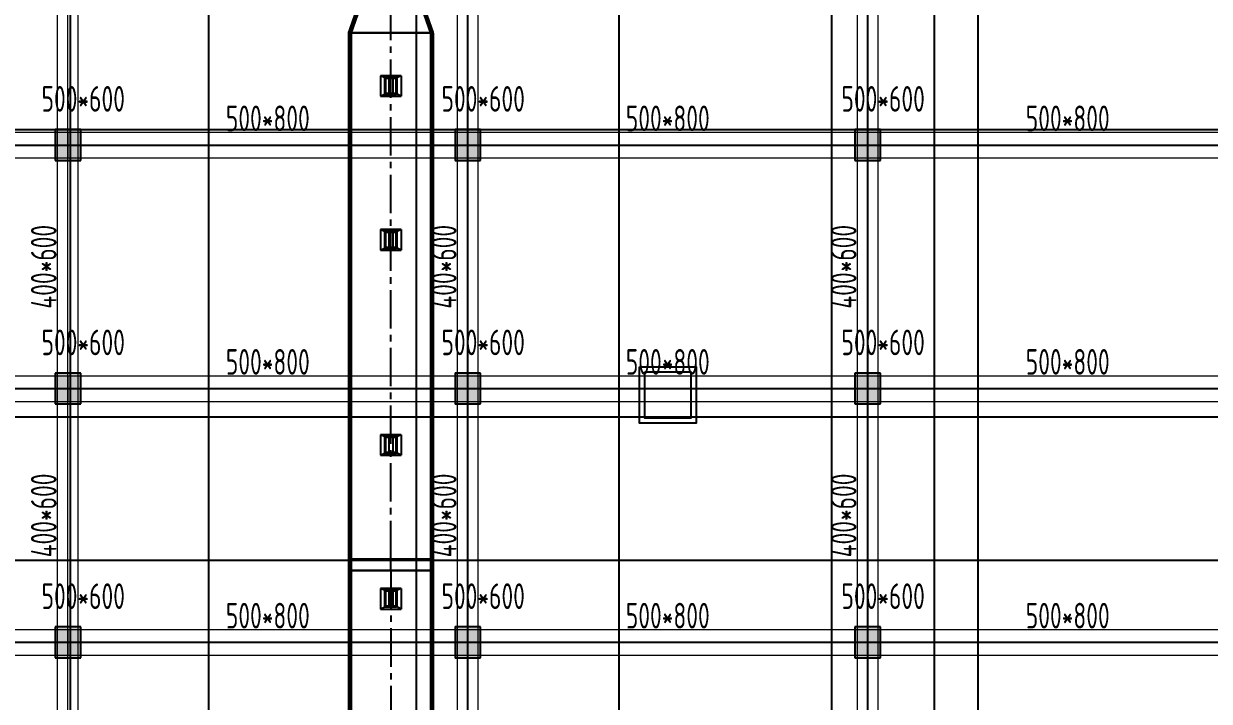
# Model space of a CAD drawing. Extents: x 369444 to 684549, y -549309 to 575337.
# Drawn here: x 505864 to 528985, y 417007 to 430223 of the extents above; entities that cross this region are included whole.
import ezdxf

# ---------------------------------------------------------------- set-up
doc = ezdxf.new("R2010")
doc.units = 0
doc.header["$LTSCALE"] = 1000
doc.header["$MEASUREMENT"] = 0
doc.linetypes.add('CENTER2', pattern=[1.125, 0.75, -0.125, 0.125, -0.125])
for name, color, linetype, lineweight, true_color in [('-1-0-1', 7, 'Continuous', 0, 0xc0c0c0), ('-1-1-2', 7, 'Continuous', 0, 0xc0c0c0), ('-2-0-1', 1, 'Continuous', 0, 0xff0000), ('-2-1-2', 9, 'Continuous', 0, 0x808080), ('11-6-1', 2, 'Continuous', 0, 0xffff00), ('11-6-2', 2, 'Continuous', 0, 0xffff00), ('11-6-5', 2, 'Continuous', 0, 0xffff00), ('12-6-1', 4, 'Continuous', 0, 0x00ffff), ('12-6-2', 4, 'Continuous', 0, 0x00ffff), ('12-6-5', 4, 'Continuous', 0, 0x00ffff)]:
    doc.layers.add(name, color=color, linetype=linetype, lineweight=lineweight, true_color=true_color)
for name, color, linetype in [('A-WALL-HATCH', 8, 'Continuous'), ('COLUMN', 9, 'Continuous'), ('DOTE', 1, 'Continuous'), ('DUCT-排烟中心线', 5, 'CENTER2'), ('DUCT-排烟法兰', 4, 'Continuous'), ('DUCT-排烟管', 2, 'Continuous'), ('DUCT-排烟管端线', 4, 'Continuous'), ('车库集水坑', 60, 'Continuous'), ('风管标注', 3, 'Continuous')]:
    doc.layers.add(name, color=color, linetype=linetype)
doc.styles.add('yjkcad', font='yjkeng.shx', dxfattribs={"width": 0.7, "height": 250, "bigfont": 'yjkchn.shx'})

# ---------------------------------------------------------------- blocks, each defined once
blk = doc.blocks.new('56154dghgh')
at = {"layer": '车库集水坑', "lineweight": -2}
for points in [[(525097111, 3952329891), (525098211, 3952329891), (525098211, 3952328791), (525097111, 3952328791)], [(525097211, 3952329791), (525098111, 3952329791), (525098111, 3952328891), (525097211, 3952328891)]]:
    blk.add_lwpolyline(points, close=True, dxfattribs=at)
blk = doc.blocks.new('N-风管')
at = {"color": 0}
for p, q in [((38489348869.466339, 3905523640, 2600), (38489348780.577454, 3905523680, 2600)), ((38489348780.577454, 3905523680, 2600), (38489348780.577454, 3905523280, 2600)), ((38489349180.577454, 3905523680, 2600), (38489348780.577454, 3905523680, 2600)), ((38489348943.540413, 3905523640, 2600), (38489348943.540413, 3905523328, 2600)), ((38489349017.614487, 3905523640, 2600), (38489349017.614487, 3905523328, 2600)), ((38489349180.577454, 3905523680, 2600), (38489349091.688568, 3905523640, 2600)), ((38489348780.577454, 3905523280, 2600), (38489348869.466339, 3905523328, 2600)), ((38489348780.577454, 3905523280, 2600), (38489349180.577454, 3905523280, 2600)), ((38489349180.577454, 3905523280, 2600), (38489349091.688568, 3905523328, 2600)), ((38489348869.466339, 3905520640, 2600), (38489348780.577454, 3905520680, 2600)), ((38489348780.577454, 3905520680, 2600), (38489348780.577454, 3905520280, 2600)), ((38489349180.577454, 3905520680, 2600), (38489348780.577454, 3905520680, 2600)), ((38489348943.540413, 3905520640, 2600), (38489348943.540413, 3905520328, 2600)), ((38489349017.614487, 3905520640, 2600), (38489349017.614487, 3905520328, 2600)), ((38489349180.577454, 3905520680, 2600), (38489349091.688568, 3905520640, 2600)), ((38489348780.577454, 3905520280, 2600), (38489348869.466339, 3905520328, 2600)), ((38489348780.577454, 3905520280, 2600), (38489349180.577454, 3905520280, 2600)), ((38489349180.577454, 3905520280, 2600), (38489349091.688568, 3905520328, 2600)), ((38489348869.466339, 3905516640, 2600), (38489348780.577454, 3905516680, 2600)), ((38489348780.577454, 3905516680, 2600), (38489348780.577454, 3905516280, 2600)), ((38489349180.577454, 3905516680, 2600), (38489348780.577454, 3905516680, 2600)), ((38489348943.540413, 3905516640, 2600), (38489348943.540413, 3905516328, 2600)), ((38489349017.614487, 3905516640, 2600), (38489349017.614487, 3905516328, 2600)), ((38489349180.577454, 3905516680, 2600), (38489349091.688568, 3905516640, 2600)), ((38489348780.577454, 3905516280, 2600), (38489348869.466339, 3905516328, 2600)), ((38489349180.577454, 3905516280, 2600), (38489349091.688568, 3905516328, 2600)), ((38489348780.577454, 3905516280, 2600), (38489349180.577454, 3905516280, 2600)), ((38489348869.466339, 3905513640, 2600), (38489348780.577454, 3905513680, 2600)), ((38489348780.577454, 3905513680, 2600), (38489348780.577454, 3905513280, 2600)), ((38489349180.577454, 3905513680, 2600), (38489348780.577454, 3905513680, 2600)), ((38489348943.540413, 3905513640, 2600), (38489348943.540413, 3905513328, 2600)), ((38489349017.614487, 3905513640, 2600), (38489349017.614487, 3905513328, 2600)), ((38489349180.577454, 3905513680, 2600), (38489349091.688568, 3905513640, 2600)), ((38489348780.577454, 3905513280, 2600), (38489348869.466339, 3905513328, 2600)), ((38489349180.577454, 3905513280, 2600), (38489349091.688568, 3905513328, 2600)), ((38489348780.577454, 3905513280, 2600), (38489349180.577454, 3905513280, 2600))]:
    blk.add_line(p, q, dxfattribs=at)
at = {"color": 0, "lineweight": 40}
for p, q in [((38489349091.688568, 3905523640, 2600), (38489348869.466339, 3905523640, 2600)), ((38489348869.466339, 3905523328, 2600), (38489348869.466339, 3905523640, 2600)), ((38489349091.688568, 3905523328, 2600), (38489349091.688568, 3905523640, 2600)), ((38489348869.466339, 3905523328, 2600), (38489349091.688568, 3905523328, 2600)), ((38489349091.688568, 3905520640, 2600), (38489348869.466339, 3905520640, 2600)), ((38489348869.466339, 3905520328, 2600), (38489348869.466339, 3905520640, 2600)), ((38489349091.688568, 3905520328, 2600), (38489349091.688568, 3905520640, 2600)), ((38489348869.466339, 3905520328, 2600), (38489349091.688568, 3905520328, 2600)), ((38489349091.688568, 3905516640, 2600), (38489348869.466339, 3905516640, 2600)), ((38489348869.466339, 3905516328, 2600), (38489348869.466339, 3905516640, 2600)), ((38489349091.688568, 3905516328, 2600), (38489349091.688568, 3905516640, 2600)), ((38489348869.466339, 3905516328, 2600), (38489349091.688568, 3905516328, 2600)), ((38489349091.688568, 3905513640, 2600), (38489348869.466339, 3905513640, 2600)), ((38489348869.466339, 3905513328, 2600), (38489348869.466339, 3905513640, 2600)), ((38489349091.688568, 3905513328, 2600), (38489349091.688568, 3905513640, 2600)), ((38489348869.466339, 3905513328, 2600), (38489349091.688568, 3905513328, 2600))]:
    blk.add_line(p, q, dxfattribs=at)
at = {"color": 0, "linetype": 'Continuous'}
for p, q in [((38489349180.577454, 3905523680, 2600), (38489349180.577454, 3905523280, 2600)), ((38489349180.577454, 3905520680, 2600), (38489349180.577454, 3905520280, 2600)), ((38489349180.577454, 3905516680, 2600), (38489349180.577454, 3905516280, 2600)), ((38489349180.577454, 3905513680, 2600), (38489349180.577454, 3905513280, 2600))]:
    blk.add_line(p, q, dxfattribs=at)
at = {"layer": 'DUCT-排烟中心线', "color": 0}
for p, q in [((38489348980.577454, 3905524516.228974), (38489348980.577438, 3905525016.228974)), ((38489348980.57666, 3905514250.9), (38489348980.577454, 3905524516.028969)), ((38489348980.577454, 3905514030.7), (38489348980.57666, 3905514250.7)), ((38489348980.577454, 3905514030.5), (38489348980.577454, 3905500645.950385))]:
    blk.add_line(p, q, dxfattribs=at)
at = {"layer": 'DUCT-排烟法兰', "color": 0}
for p, q in [((38489349820.577454, 3905524516.128968), (38489348140.577454, 3905524516.128968)), ((38489349820.57666, 3905514250.8), (38489348140.57666, 3905514250.8)), ((38489348140.577454, 3905514030.6), (38489349820.577454, 3905514030.6)), ((38489348140.577454, 3905514030.6), (38489349820.577454, 3905514030.6))]:
    blk.add_line(p, q, dxfattribs=at)
at = {"layer": 'DUCT-排烟管', "color": 0, "const_width": 90}
for points in [[(38489348180.577454, 3905524516.228953), (38489348355.577438, 3905525016.228958)], [(38489349780.577454, 3905524516.228995), (38489349605.577438, 3905525016.22899)], [(38489348180.577454, 3905524516.029031), (38489348180.57666, 3905514250.900062)], [(38489349780.57666, 3905514250.899938), (38489349780.577454, 3905524516.028907)], [(38489348180.577454, 3905514030.695686), (38489348180.57666, 3905514250.695686)], [(38489349780.577454, 3905514030.704314), (38489349780.57666, 3905514250.704314)], [(38489348180.577454, 3905514030.5), (38489348180.577454, 3905500645.950385)], [(38489349780.577454, 3905500645.950385), (38489349780.577454, 3905514030.5)]]:
    blk.add_lwpolyline(points, dxfattribs=at)
at = {"layer": 'DUCT-排烟管端线', "color": 0}
for p, q in [((38489348180.577454, 3905524516.228953), (38489349780.577454, 3905524516.228995)), ((38489349780.577454, 3905524516.028907), (38489348180.577454, 3905524516.029031)), ((38489348180.57666, 3905514250.900062), (38489349780.57666, 3905514250.899938)), ((38489349780.57666, 3905514250.704314), (38489348180.57666, 3905514250.695686)), ((38489348180.577454, 3905514030.695686), (38489349780.577454, 3905514030.704314)), ((38489349780.577454, 3905514030.5), (38489348180.577454, 3905514030.5))]:
    blk.add_line(p, q, dxfattribs=at)

msp = doc.modelspace()

# ---------------------------------------------------------------- hatches: boundary and pattern name
at = {"layer": 'A-WALL-HATCH'}
for points in [[(506974.7, 427556.6), (506974.7, 428156.6), (506474.7, 428156.6), (506474.7, 427556.6)], [(514774.7, 427556.6), (514774.7, 428156.6), (514274.7, 428156.6), (514274.7, 427556.6)], [(522574.7, 427556.6), (522574.7, 428156.6), (522074.7, 428156.6), (522074.7, 427556.6)], [(506974.7, 422806.6), (506974.7, 423406.6), (506474.7, 423406.6), (506474.7, 422806.6)], [(514774.7, 422806.6), (514774.7, 423406.6), (514274.7, 423406.6), (514274.7, 422806.6)], [(522574.7, 422806.6), (522574.7, 423406.6), (522074.7, 423406.6), (522074.7, 422806.6)], [(506974.7, 417856.6), (506974.7, 418456.6), (506474.7, 418456.6), (506474.7, 417856.6)], [(514774.7, 417856.6), (514774.7, 418456.6), (514274.7, 418456.6), (514274.7, 417856.6)], [(522574.7, 417856.6), (522574.7, 418456.6), (522074.7, 418456.6), (522074.7, 417856.6)]]:
    msp.add_hatch(color=256, dxfattribs=at).paths.add_polyline_path(points)

# ---------------------------------------------------------------- linework, layer by layer
at = {"layer": '-1-0-1', "color": 0}
for p in [(506724.3, 427857.1, -3600), (514524.3, 427857.1, -3600), (522324.3, 427857.1, -3600), (506724.3, 423107.1, -3600), (514524.3, 423107.1, -3600), (522324.3, 423107.1, -3600), (506724.3, 418157.1, -3600), (514524.3, 418157.1, -3600), (522324.3, 418157.1, -3600)]:
    msp.add_point(p, dxfattribs=at)
at = {"layer": '-1-1-2', "color": 0}
for p, q in [((506724.3, 427857.1, -3600), (506724.3, 427857.1)), ((514524.3, 427857.1, -3600), (514524.3, 427857.1)), ((522324.3, 427857.1, -3600), (522324.3, 427857.1)), ((506724.3, 423107.1, -3600), (506724.3, 423107.1)), ((514524.3, 423107.1, -3600), (514524.3, 423107.1)), ((522324.3, 423107.1, -3600), (522324.3, 423107.1)), ((506724.3, 418157.1, -3600), (506724.3, 418157.1)), ((514524.3, 418157.1, -3600), (514524.3, 418157.1)), ((522324.3, 418157.1, -3600), (522324.3, 418157.1))]:
    msp.add_line(p, q, dxfattribs=at)
at = {"layer": '-2-0-1', "color": 0}
for p, q in [((506724.3, 427857.1, -3600), (506724.3, 434457.1, -3600)), ((514524.3, 427857.1, -3600), (514524.3, 434457.1, -3600)), ((522324.3, 427857.1, -3600), (522324.3, 434457.1, -3600)), ((498724.3, 427857.1, -3600), (506724.3, 427857.1, -3600)), ((506724.3, 427857.1, -3600), (514524.3, 427857.1, -3600)), ((506724.3, 423107.1, -3600), (506724.3, 427857.1, -3600)), ((514524.3, 423107.1, -3600), (514524.3, 427857.1, -3600)), ((514524.3, 427857.1, -3600), (522324.3, 427857.1, -3600)), ((522324.3, 423107.1, -3600), (522324.3, 427857.1, -3600)), ((522324.3, 427857.1, -3600), (530124.3, 427857.1, -3600)), ((498724.3, 423107.1, -3600), (506724.3, 423107.1, -3600)), ((506724.3, 423107.1, -3600), (514524.3, 423107.1, -3600)), ((506724.3, 418157.1, -3600), (506724.3, 423107.1, -3600)), ((514524.3, 418157.1, -3600), (514524.3, 423107.1, -3600)), ((514524.3, 423107.1, -3600), (522324.3, 423107.1, -3600)), ((522324.3, 418157.1, -3600), (522324.3, 423107.1, -3600)), ((522324.3, 423107.1, -3600), (530124.3, 423107.1, -3600)), ((498724.3, 418157.1, -3600), (506724.3, 418157.1, -3600)), ((506724.3, 418157.1, -3600), (514524.3, 418157.1, -3600)), ((506724.3, 411557.1, -3600), (506724.3, 418157.1, -3600)), ((514524.3, 411557.1, -3600), (514524.3, 418157.1, -3600)), ((514524.3, 418157.1, -3600), (522324.3, 418157.1, -3600)), ((522324.3, 411557.1, -3600), (522324.3, 418157.1, -3600)), ((522324.3, 418157.1, -3600), (530124.3, 418157.1, -3600))]:
    msp.add_line(p, q, dxfattribs=at)
at = {"layer": '-2-1-2', "color": 0}
for p, q in [((506724.3, 427857.1), (506724.3, 434457.1)), ((514524.3, 427857.1), (514524.3, 434457.1)), ((522324.3, 427857.1), (522324.3, 434457.1)), ((498724.3, 427857.1), (506724.3, 427857.1)), ((506724.3, 427857.1), (514524.3, 427857.1)), ((506724.3, 423107.1), (506724.3, 427857.1)), ((514524.3, 423107.1), (514524.3, 427857.1)), ((514524.3, 427857.1), (522324.3, 427857.1)), ((522324.3, 423107.1), (522324.3, 427857.1)), ((522324.3, 427857.1), (530124.3, 427857.1)), ((498724.3, 423107.1), (506724.3, 423107.1)), ((506724.3, 423107.1), (514524.3, 423107.1)), ((506724.3, 418157.1), (506724.3, 423107.1)), ((514524.3, 418157.1), (514524.3, 423107.1)), ((514524.3, 423107.1), (522324.3, 423107.1)), ((522324.3, 418157.1), (522324.3, 423107.1)), ((522324.3, 423107.1), (530124.3, 423107.1)), ((498724.3, 418157.1), (506724.3, 418157.1)), ((506724.3, 418157.1), (514524.3, 418157.1)), ((506724.3, 411557.1), (506724.3, 418157.1)), ((514524.3, 411557.1), (514524.3, 418157.1)), ((514524.3, 418157.1), (522324.3, 418157.1)), ((522324.3, 411557.1), (522324.3, 418157.1)), ((522324.3, 418157.1), (530124.3, 418157.1))]:
    msp.add_line(p, q, dxfattribs=at)
at = {"layer": '11-6-1', "color": 0}
for p, q in [((506474.3, 428157.1), (506474.3, 427557.1)), ((506974.3, 428157.1), (506474.3, 428157.1)), ((506474.3, 428157.1, -3600), (506474.3, 427557.1, -3600)), ((506974.3, 428157.1, -3600), (506474.3, 428157.1, -3600)), ((506474.3, 428157.1, -3600), (506474.3, 428157.1)), ((506974.3, 427557.1), (506974.3, 428157.1)), ((506974.3, 427557.1, -3600), (506974.3, 428157.1, -3600)), ((506974.3, 428157.1, -3600), (506974.3, 428157.1)), ((514274.3, 428157.1), (514274.3, 427557.1)), ((514774.3, 428157.1), (514274.3, 428157.1)), ((514274.3, 428157.1, -3600), (514274.3, 427557.1, -3600)), ((514774.3, 428157.1, -3600), (514274.3, 428157.1, -3600)), ((514274.3, 428157.1, -3600), (514274.3, 428157.1)), ((514774.3, 427557.1), (514774.3, 428157.1)), ((514774.3, 427557.1, -3600), (514774.3, 428157.1, -3600)), ((514774.3, 428157.1, -3600), (514774.3, 428157.1)), ((522074.3, 428157.1), (522074.3, 427557.1)), ((522574.3, 428157.1), (522074.3, 428157.1)), ((522074.3, 428157.1, -3600), (522074.3, 427557.1, -3600)), ((522574.3, 428157.1, -3600), (522074.3, 428157.1, -3600)), ((522074.3, 428157.1, -3600), (522074.3, 428157.1)), ((522574.3, 427557.1), (522574.3, 428157.1)), ((522574.3, 427557.1, -3600), (522574.3, 428157.1, -3600)), ((522574.3, 428157.1, -3600), (522574.3, 428157.1)), ((506474.3, 427557.1), (506974.3, 427557.1)), ((506474.3, 427557.1, -3600), (506974.3, 427557.1, -3600)), ((506474.3, 427557.1, -3600), (506474.3, 427557.1)), ((506974.3, 427557.1, -3600), (506974.3, 427557.1)), ((514274.3, 427557.1), (514774.3, 427557.1)), ((514274.3, 427557.1, -3600), (514774.3, 427557.1, -3600)), ((514274.3, 427557.1, -3600), (514274.3, 427557.1)), ((514774.3, 427557.1, -3600), (514774.3, 427557.1)), ((522074.3, 427557.1), (522574.3, 427557.1)), ((522074.3, 427557.1, -3600), (522574.3, 427557.1, -3600)), ((522074.3, 427557.1, -3600), (522074.3, 427557.1)), ((522574.3, 427557.1, -3600), (522574.3, 427557.1)), ((506474.3, 423407.1), (506474.3, 422807.1)), ((506974.3, 423407.1), (506474.3, 423407.1)), ((506474.3, 423407.1, -3600), (506474.3, 422807.1, -3600)), ((506974.3, 423407.1, -3600), (506474.3, 423407.1, -3600)), ((506474.3, 423407.1, -3600), (506474.3, 423407.1)), ((506974.3, 422807.1), (506974.3, 423407.1)), ((506974.3, 422807.1, -3600), (506974.3, 423407.1, -3600)), ((506974.3, 423407.1, -3600), (506974.3, 423407.1)), ((514274.3, 423407.1), (514274.3, 422807.1)), ((514774.3, 423407.1), (514274.3, 423407.1)), ((514274.3, 423407.1, -3600), (514274.3, 422807.1, -3600)), ((514774.3, 423407.1, -3600), (514274.3, 423407.1, -3600)), ((514274.3, 423407.1, -3600), (514274.3, 423407.1)), ((514774.3, 422807.1), (514774.3, 423407.1)), ((514774.3, 422807.1, -3600), (514774.3, 423407.1, -3600)), ((514774.3, 423407.1, -3600), (514774.3, 423407.1)), ((522074.3, 423407.1), (522074.3, 422807.1)), ((522574.3, 423407.1), (522074.3, 423407.1)), ((522074.3, 423407.1, -3600), (522074.3, 422807.1, -3600)), ((522574.3, 423407.1, -3600), (522074.3, 423407.1, -3600)), ((522074.3, 423407.1, -3600), (522074.3, 423407.1)), ((522574.3, 422807.1), (522574.3, 423407.1)), ((522574.3, 422807.1, -3600), (522574.3, 423407.1, -3600)), ((522574.3, 423407.1, -3600), (522574.3, 423407.1)), ((506474.3, 422807.1), (506974.3, 422807.1)), ((506474.3, 422807.1, -3600), (506974.3, 422807.1, -3600)), ((506474.3, 422807.1, -3600), (506474.3, 422807.1)), ((506974.3, 422807.1, -3600), (506974.3, 422807.1)), ((514274.3, 422807.1), (514774.3, 422807.1)), ((514274.3, 422807.1, -3600), (514774.3, 422807.1, -3600)), ((514274.3, 422807.1, -3600), (514274.3, 422807.1)), ((514774.3, 422807.1, -3600), (514774.3, 422807.1)), ((522074.3, 422807.1), (522574.3, 422807.1)), ((522074.3, 422807.1, -3600), (522574.3, 422807.1, -3600)), ((522074.3, 422807.1, -3600), (522074.3, 422807.1)), ((522574.3, 422807.1, -3600), (522574.3, 422807.1)), ((506474.3, 418457.1), (506474.3, 417857.1)), ((506974.3, 418457.1), (506474.3, 418457.1)), ((506474.3, 418457.1, -3600), (506474.3, 417857.1, -3600)), ((506974.3, 418457.1, -3600), (506474.3, 418457.1, -3600)), ((506474.3, 418457.1, -3600), (506474.3, 418457.1)), ((506974.3, 417857.1), (506974.3, 418457.1)), ((506974.3, 417857.1, -3600), (506974.3, 418457.1, -3600)), ((506974.3, 418457.1, -3600), (506974.3, 418457.1)), ((514274.3, 418457.1), (514274.3, 417857.1)), ((514774.3, 418457.1), (514274.3, 418457.1)), ((514274.3, 418457.1, -3600), (514274.3, 417857.1, -3600)), ((514774.3, 418457.1, -3600), (514274.3, 418457.1, -3600)), ((514274.3, 418457.1, -3600), (514274.3, 418457.1)), ((514774.3, 417857.1), (514774.3, 418457.1)), ((514774.3, 417857.1, -3600), (514774.3, 418457.1, -3600)), ((514774.3, 418457.1, -3600), (514774.3, 418457.1)), ((522074.3, 418457.1), (522074.3, 417857.1)), ((522574.3, 418457.1), (522074.3, 418457.1)), ((522074.3, 418457.1, -3600), (522074.3, 417857.1, -3600)), ((522574.3, 418457.1, -3600), (522074.3, 418457.1, -3600)), ((522074.3, 418457.1, -3600), (522074.3, 418457.1)), ((522574.3, 417857.1), (522574.3, 418457.1)), ((522574.3, 417857.1, -3600), (522574.3, 418457.1, -3600)), ((522574.3, 418457.1, -3600), (522574.3, 418457.1)), ((506474.3, 417857.1), (506974.3, 417857.1)), ((506474.3, 417857.1, -3600), (506974.3, 417857.1, -3600)), ((506474.3, 417857.1, -3600), (506474.3, 417857.1)), ((506974.3, 417857.1, -3600), (506974.3, 417857.1)), ((514274.3, 417857.1), (514774.3, 417857.1)), ((514274.3, 417857.1, -3600), (514774.3, 417857.1, -3600)), ((514274.3, 417857.1, -3600), (514274.3, 417857.1)), ((514774.3, 417857.1, -3600), (514774.3, 417857.1)), ((522074.3, 417857.1), (522574.3, 417857.1)), ((522074.3, 417857.1, -3600), (522574.3, 417857.1, -3600)), ((522074.3, 417857.1, -3600), (522074.3, 417857.1)), ((522574.3, 417857.1, -3600), (522574.3, 417857.1))]:
    msp.add_line(p, q, dxfattribs=at)
at = {"layer": '11-6-2', "color": 0}
for p, q in [((506724.3, 427857.1, -3600), (506724.3, 427857.1)), ((514524.3, 427857.1, -3600), (514524.3, 427857.1)), ((522324.3, 427857.1, -3600), (522324.3, 427857.1)), ((506724.3, 423107.1, -3600), (506724.3, 423107.1)), ((514524.3, 423107.1, -3600), (514524.3, 423107.1)), ((522324.3, 423107.1, -3600), (522324.3, 423107.1)), ((506724.3, 418157.1, -3600), (506724.3, 418157.1)), ((514524.3, 418157.1, -3600), (514524.3, 418157.1)), ((522324.3, 418157.1, -3600), (522324.3, 418157.1))]:
    msp.add_line(p, q, dxfattribs=at)
at = {"layer": '12-6-1', "color": 0}
for p, q in [((506524.3, 427857.1, -5100), (506524.3, 434457.1, -5100)), ((506524.3, 427857.1, -5900), (506524.3, 434457.1, -5900)), ((506924.3, 427857.1, -5100), (506924.3, 434457.1, -5100)), ((506924.3, 427857.1, -5900), (506924.3, 434457.1, -5900)), ((514324.3, 427857.1, -5100), (514324.3, 434457.1, -5100)), ((514324.3, 427857.1, -5900), (514324.3, 434457.1, -5900)), ((514724.3, 427857.1, -5100), (514724.3, 434457.1, -5100)), ((514724.3, 427857.1, -5900), (514724.3, 434457.1, -5900)), ((522124.3, 427857.1, -5100), (522124.3, 434457.1, -5100)), ((522124.3, 427857.1, -5900), (522124.3, 434457.1, -5900)), ((522524.3, 427857.1, -5100), (522524.3, 434457.1, -5100)), ((522524.3, 427857.1, -5900), (522524.3, 434457.1, -5900)), ((498724.3, 428107.1), (506724.3, 428107.1)), ((498724.3, 428107.1, -800), (506724.3, 428107.1, -800)), ((506724.3, 428107.1), (506724.3, 427607.1)), ((506724.3, 428107.1, -800), (506724.3, 428107.1)), ((506724.3, 427607.1, -800), (506724.3, 428107.1, -800)), ((506724.3, 428107.1), (514524.3, 428107.1)), ((506724.3, 428107.1, -800), (514524.3, 428107.1, -800)), ((506724.3, 428107.1), (506724.3, 427607.1)), ((506724.3, 428107.1, -800), (506724.3, 428107.1)), ((506724.3, 427607.1, -800), (506724.3, 428107.1, -800)), ((514524.3, 428107.1), (514524.3, 427607.1)), ((514524.3, 428107.1, -800), (514524.3, 428107.1)), ((514524.3, 427607.1, -800), (514524.3, 428107.1, -800)), ((514524.3, 428107.1), (514524.3, 427607.1)), ((514524.3, 428107.1, -800), (514524.3, 428107.1)), ((514524.3, 427607.1, -800), (514524.3, 428107.1, -800)), ((514524.3, 428107.1), (522324.3, 428107.1)), ((514524.3, 428107.1, -800), (522324.3, 428107.1, -800)), ((522324.3, 428107.1), (522324.3, 427607.1)), ((522324.3, 428107.1, -800), (522324.3, 428107.1)), ((522324.3, 427607.1, -800), (522324.3, 428107.1, -800)), ((522324.3, 428107.1), (522324.3, 427607.1)), ((522324.3, 428107.1, -800), (522324.3, 428107.1)), ((522324.3, 427607.1, -800), (522324.3, 428107.1, -800)), ((522324.3, 428107.1), (530124.3, 428107.1)), ((522324.3, 428107.1, -800), (530124.3, 428107.1, -800)), ((506524.3, 427857.1, -5100), (506924.3, 427857.1, -5100)), ((506524.3, 427857.1, -5900), (506524.3, 427857.1, -5100)), ((506924.3, 427857.1, -5900), (506524.3, 427857.1, -5900)), ((506524.3, 427857.1, -5100), (506924.3, 427857.1, -5100)), ((506524.3, 427857.1, -5700), (506524.3, 427857.1, -5100)), ((506924.3, 427857.1, -5700), (506524.3, 427857.1, -5700)), ((506524.3, 423107.1, -5100), (506524.3, 427857.1, -5100)), ((506524.3, 423107.1, -5700), (506524.3, 427857.1, -5700)), ((506924.3, 427857.1, -5100), (506924.3, 427857.1, -5900)), ((506924.3, 427857.1, -5100), (506924.3, 427857.1, -5700)), ((506924.3, 423107.1, -5100), (506924.3, 427857.1, -5100)), ((506924.3, 423107.1, -5700), (506924.3, 427857.1, -5700)), ((514324.3, 427857.1, -5100), (514724.3, 427857.1, -5100)), ((514324.3, 427857.1, -5900), (514324.3, 427857.1, -5100)), ((514724.3, 427857.1, -5900), (514324.3, 427857.1, -5900)), ((514324.3, 427857.1, -5100), (514724.3, 427857.1, -5100)), ((514324.3, 427857.1, -5700), (514324.3, 427857.1, -5100)), ((514724.3, 427857.1, -5700), (514324.3, 427857.1, -5700)), ((514324.3, 423107.1, -5100), (514324.3, 427857.1, -5100)), ((514324.3, 423107.1, -5700), (514324.3, 427857.1, -5700)), ((514724.3, 427857.1, -5100), (514724.3, 427857.1, -5900)), ((514724.3, 427857.1, -5100), (514724.3, 427857.1, -5700)), ((514724.3, 423107.1, -5100), (514724.3, 427857.1, -5100)), ((514724.3, 423107.1, -5700), (514724.3, 427857.1, -5700)), ((522124.3, 427857.1, -5100), (522524.3, 427857.1, -5100)), ((522124.3, 427857.1, -5900), (522124.3, 427857.1, -5100)), ((522524.3, 427857.1, -5900), (522124.3, 427857.1, -5900)), ((522124.3, 427857.1, -5100), (522524.3, 427857.1, -5100)), ((522124.3, 427857.1, -5700), (522124.3, 427857.1, -5100)), ((522524.3, 427857.1, -5700), (522124.3, 427857.1, -5700)), ((522124.3, 423107.1, -5100), (522124.3, 427857.1, -5100)), ((522124.3, 423107.1, -5700), (522124.3, 427857.1, -5700)), ((522524.3, 427857.1, -5100), (522524.3, 427857.1, -5900)), ((522524.3, 427857.1, -5100), (522524.3, 427857.1, -5700)), ((522524.3, 423107.1, -5100), (522524.3, 427857.1, -5100)), ((522524.3, 423107.1, -5700), (522524.3, 427857.1, -5700)), ((498724.3, 427607.1), (506724.3, 427607.1)), ((498724.3, 427607.1, -800), (506724.3, 427607.1, -800)), ((506724.3, 427607.1), (506724.3, 427607.1, -800)), ((506724.3, 427607.1), (514524.3, 427607.1)), ((506724.3, 427607.1, -800), (514524.3, 427607.1, -800)), ((506724.3, 427607.1), (506724.3, 427607.1, -800)), ((514524.3, 427607.1), (514524.3, 427607.1, -800)), ((514524.3, 427607.1), (514524.3, 427607.1, -800)), ((514524.3, 427607.1), (522324.3, 427607.1)), ((514524.3, 427607.1, -800), (522324.3, 427607.1, -800)), ((522324.3, 427607.1), (522324.3, 427607.1, -800)), ((522324.3, 427607.1), (522324.3, 427607.1, -800)), ((522324.3, 427607.1), (530124.3, 427607.1)), ((522324.3, 427607.1, -800), (530124.3, 427607.1, -800)), ((498724.3, 423357.1), (506724.3, 423357.1)), ((498724.3, 423357.1, -800), (506724.3, 423357.1, -800)), ((506724.3, 423357.1), (506724.3, 422857.1)), ((506724.3, 423357.1, -800), (506724.3, 423357.1)), ((506724.3, 422857.1, -800), (506724.3, 423357.1, -800)), ((506724.3, 423357.1), (514524.3, 423357.1)), ((506724.3, 423357.1, -800), (514524.3, 423357.1, -800)), ((506724.3, 423357.1), (506724.3, 422857.1)), ((506724.3, 423357.1, -800), (506724.3, 423357.1)), ((506724.3, 422857.1, -800), (506724.3, 423357.1, -800)), ((514524.3, 423357.1), (514524.3, 422857.1)), ((514524.3, 423357.1, -800), (514524.3, 423357.1)), ((514524.3, 422857.1, -800), (514524.3, 423357.1, -800)), ((514524.3, 423357.1), (514524.3, 422857.1)), ((514524.3, 423357.1, -800), (514524.3, 423357.1)), ((514524.3, 422857.1, -800), (514524.3, 423357.1, -800)), ((514524.3, 423357.1), (522324.3, 423357.1)), ((514524.3, 423357.1, -800), (522324.3, 423357.1, -800)), ((522324.3, 423357.1), (522324.3, 422857.1)), ((522324.3, 423357.1, -800), (522324.3, 423357.1)), ((522324.3, 422857.1, -800), (522324.3, 423357.1, -800)), ((522324.3, 423357.1), (522324.3, 422857.1)), ((522324.3, 423357.1, -800), (522324.3, 423357.1)), ((522324.3, 422857.1, -800), (522324.3, 423357.1, -800)), ((522324.3, 423357.1), (530124.3, 423357.1)), ((522324.3, 423357.1, -800), (530124.3, 423357.1, -800)), ((506524.3, 423107.1, -5100), (506924.3, 423107.1, -5100)), ((506524.3, 423107.1, -5700), (506524.3, 423107.1, -5100)), ((506924.3, 423107.1, -5700), (506524.3, 423107.1, -5700)), ((506524.3, 423107.1, -5100), (506924.3, 423107.1, -5100)), ((506524.3, 423107.1, -5700), (506524.3, 423107.1, -5100)), ((506924.3, 423107.1, -5700), (506524.3, 423107.1, -5700)), ((506524.3, 418157.1, -5100), (506524.3, 423107.1, -5100)), ((506524.3, 418157.1, -5700), (506524.3, 423107.1, -5700)), ((506924.3, 423107.1, -5100), (506924.3, 423107.1, -5700)), ((506924.3, 423107.1, -5100), (506924.3, 423107.1, -5700)), ((506924.3, 418157.1, -5100), (506924.3, 423107.1, -5100)), ((506924.3, 418157.1, -5700), (506924.3, 423107.1, -5700)), ((514324.3, 423107.1, -5100), (514724.3, 423107.1, -5100)), ((514324.3, 423107.1, -5700), (514324.3, 423107.1, -5100)), ((514724.3, 423107.1, -5700), (514324.3, 423107.1, -5700)), ((514324.3, 418157.1, -5100), (514324.3, 423107.1, -5100)), ((514324.3, 418157.1, -5700), (514324.3, 423107.1, -5700)), ((514324.3, 423107.1, -5100), (514724.3, 423107.1, -5100)), ((514324.3, 423107.1, -5700), (514324.3, 423107.1, -5100)), ((514724.3, 423107.1, -5700), (514324.3, 423107.1, -5700)), ((514724.3, 423107.1, -5100), (514724.3, 423107.1, -5700)), ((514724.3, 418157.1, -5100), (514724.3, 423107.1, -5100)), ((514724.3, 418157.1, -5700), (514724.3, 423107.1, -5700)), ((514724.3, 423107.1, -5100), (514724.3, 423107.1, -5700)), ((522124.3, 423107.1, -5100), (522524.3, 423107.1, -5100)), ((522124.3, 423107.1, -5700), (522124.3, 423107.1, -5100)), ((522524.3, 423107.1, -5700), (522124.3, 423107.1, -5700)), ((522124.3, 418157.1, -5100), (522124.3, 423107.1, -5100)), ((522124.3, 418157.1, -5700), (522124.3, 423107.1, -5700)), ((522124.3, 423107.1, -5100), (522524.3, 423107.1, -5100)), ((522124.3, 423107.1, -5700), (522124.3, 423107.1, -5100)), ((522524.3, 423107.1, -5700), (522124.3, 423107.1, -5700)), ((522524.3, 423107.1, -5100), (522524.3, 423107.1, -5700)), ((522524.3, 418157.1, -5100), (522524.3, 423107.1, -5100)), ((522524.3, 418157.1, -5700), (522524.3, 423107.1, -5700)), ((522524.3, 423107.1, -5100), (522524.3, 423107.1, -5700)), ((498724.3, 422857.1), (506724.3, 422857.1)), ((498724.3, 422857.1, -800), (506724.3, 422857.1, -800)), ((506724.3, 422857.1), (506724.3, 422857.1, -800)), ((506724.3, 422857.1), (514524.3, 422857.1)), ((506724.3, 422857.1, -800), (514524.3, 422857.1, -800)), ((506724.3, 422857.1), (506724.3, 422857.1, -800)), ((514524.3, 422857.1), (514524.3, 422857.1, -800)), ((514524.3, 422857.1), (514524.3, 422857.1, -800)), ((514524.3, 422857.1), (522324.3, 422857.1)), ((514524.3, 422857.1, -800), (522324.3, 422857.1, -800)), ((522324.3, 422857.1), (522324.3, 422857.1, -800)), ((522324.3, 422857.1), (522324.3, 422857.1, -800)), ((522324.3, 422857.1), (530124.3, 422857.1)), ((522324.3, 422857.1, -800), (530124.3, 422857.1, -800)), ((498724.3, 418407.1), (506724.3, 418407.1)), ((498724.3, 418407.1, -800), (506724.3, 418407.1, -800)), ((506724.3, 418407.1), (506724.3, 417907.1)), ((506724.3, 418407.1, -800), (506724.3, 418407.1)), ((506724.3, 417907.1, -800), (506724.3, 418407.1, -800)), ((506724.3, 418407.1), (514524.3, 418407.1)), ((506724.3, 418407.1, -800), (514524.3, 418407.1, -800)), ((506724.3, 418407.1), (506724.3, 417907.1)), ((506724.3, 418407.1, -800), (506724.3, 418407.1)), ((506724.3, 417907.1, -800), (506724.3, 418407.1, -800)), ((514524.3, 418407.1), (514524.3, 417907.1)), ((514524.3, 418407.1, -800), (514524.3, 418407.1)), ((514524.3, 417907.1, -800), (514524.3, 418407.1, -800)), ((514524.3, 418407.1), (514524.3, 417907.1)), ((514524.3, 418407.1, -800), (514524.3, 418407.1)), ((514524.3, 417907.1, -800), (514524.3, 418407.1, -800)), ((514524.3, 418407.1), (522324.3, 418407.1)), ((514524.3, 418407.1, -800), (522324.3, 418407.1, -800)), ((522324.3, 418407.1), (522324.3, 417907.1)), ((522324.3, 418407.1, -800), (522324.3, 418407.1)), ((522324.3, 417907.1, -800), (522324.3, 418407.1, -800)), ((522324.3, 418407.1), (522324.3, 417907.1)), ((522324.3, 418407.1, -800), (522324.3, 418407.1)), ((522324.3, 417907.1, -800), (522324.3, 418407.1, -800)), ((522324.3, 418407.1), (530124.3, 418407.1)), ((522324.3, 418407.1, -800), (530124.3, 418407.1, -800)), ((506524.3, 418157.1, -5100), (506924.3, 418157.1, -5100)), ((506524.3, 418157.1, -5900), (506524.3, 418157.1, -5100)), ((506924.3, 418157.1, -5900), (506524.3, 418157.1, -5900)), ((506524.3, 411557.1, -5100), (506524.3, 418157.1, -5100)), ((506524.3, 411557.1, -5900), (506524.3, 418157.1, -5900)), ((506524.3, 418157.1, -5100), (506924.3, 418157.1, -5100)), ((506524.3, 418157.1, -5700), (506524.3, 418157.1, -5100)), ((506924.3, 418157.1, -5700), (506524.3, 418157.1, -5700)), ((506924.3, 418157.1, -5100), (506924.3, 418157.1, -5900)), ((506924.3, 411557.1, -5100), (506924.3, 418157.1, -5100)), ((506924.3, 411557.1, -5900), (506924.3, 418157.1, -5900)), ((506924.3, 418157.1, -5100), (506924.3, 418157.1, -5700)), ((514324.3, 418157.1, -5100), (514724.3, 418157.1, -5100)), ((514324.3, 418157.1, -5900), (514324.3, 418157.1, -5100)), ((514724.3, 418157.1, -5900), (514324.3, 418157.1, -5900)), ((514324.3, 411557.1, -5100), (514324.3, 418157.1, -5100)), ((514324.3, 411557.1, -5900), (514324.3, 418157.1, -5900)), ((514324.3, 418157.1, -5100), (514724.3, 418157.1, -5100)), ((514324.3, 418157.1, -5700), (514324.3, 418157.1, -5100)), ((514724.3, 418157.1, -5700), (514324.3, 418157.1, -5700)), ((514724.3, 418157.1, -5100), (514724.3, 418157.1, -5900)), ((514724.3, 411557.1, -5100), (514724.3, 418157.1, -5100)), ((514724.3, 411557.1, -5900), (514724.3, 418157.1, -5900)), ((514724.3, 418157.1, -5100), (514724.3, 418157.1, -5700)), ((522124.3, 418157.1, -5100), (522524.3, 418157.1, -5100)), ((522124.3, 418157.1, -5900), (522124.3, 418157.1, -5100)), ((522524.3, 418157.1, -5900), (522124.3, 418157.1, -5900)), ((522124.3, 411557.1, -5100), (522124.3, 418157.1, -5100)), ((522124.3, 411557.1, -5900), (522124.3, 418157.1, -5900)), ((522124.3, 418157.1, -5100), (522524.3, 418157.1, -5100)), ((522124.3, 418157.1, -5700), (522124.3, 418157.1, -5100)), ((522524.3, 418157.1, -5700), (522124.3, 418157.1, -5700)), ((522524.3, 418157.1, -5100), (522524.3, 418157.1, -5900)), ((522524.3, 411557.1, -5100), (522524.3, 418157.1, -5100)), ((522524.3, 411557.1, -5900), (522524.3, 418157.1, -5900)), ((522524.3, 418157.1, -5100), (522524.3, 418157.1, -5700)), ((498724.3, 417907.1), (506724.3, 417907.1)), ((498724.3, 417907.1, -800), (506724.3, 417907.1, -800)), ((506724.3, 417907.1), (506724.3, 417907.1, -800)), ((506724.3, 417907.1), (514524.3, 417907.1)), ((506724.3, 417907.1, -800), (514524.3, 417907.1, -800)), ((506724.3, 417907.1), (506724.3, 417907.1, -800)), ((514524.3, 417907.1), (514524.3, 417907.1, -800)), ((514524.3, 417907.1), (514524.3, 417907.1, -800)), ((514524.3, 417907.1), (522324.3, 417907.1)), ((514524.3, 417907.1, -800), (522324.3, 417907.1, -800)), ((522324.3, 417907.1), (522324.3, 417907.1, -800)), ((522324.3, 417907.1), (522324.3, 417907.1, -800)), ((522324.3, 417907.1), (530124.3, 417907.1)), ((522324.3, 417907.1, -800), (530124.3, 417907.1, -800))]:
    msp.add_line(p, q, dxfattribs=at)
at = {"layer": '12-6-2', "color": 0}
for p, q in [((506724.3, 427857.1, -5100), (506724.3, 434457.1, -5100)), ((514524.3, 427857.1, -5100), (514524.3, 434457.1, -5100)), ((522324.3, 427857.1, -5100), (522324.3, 434457.1, -5100)), ((498724.3, 427857.1), (506724.3, 427857.1)), ((506724.3, 427857.1), (514524.3, 427857.1)), ((506724.3, 423107.1, -5100), (506724.3, 427857.1, -5100)), ((514524.3, 423107.1, -5100), (514524.3, 427857.1, -5100)), ((514524.3, 427857.1), (522324.3, 427857.1)), ((522324.3, 423107.1, -5100), (522324.3, 427857.1, -5100)), ((522324.3, 427857.1), (530124.3, 427857.1)), ((498724.3, 423107.1), (506724.3, 423107.1)), ((506724.3, 423107.1), (514524.3, 423107.1)), ((506724.3, 418157.1, -5100), (506724.3, 423107.1, -5100)), ((514524.3, 418157.1, -5100), (514524.3, 423107.1, -5100)), ((514524.3, 423107.1), (522324.3, 423107.1)), ((522324.3, 418157.1, -5100), (522324.3, 423107.1, -5100)), ((522324.3, 423107.1), (530124.3, 423107.1)), ((498724.3, 418157.1), (506724.3, 418157.1)), ((506724.3, 418157.1), (514524.3, 418157.1)), ((506724.3, 411557.1, -5100), (506724.3, 418157.1, -5100)), ((514524.3, 411557.1, -5100), (514524.3, 418157.1, -5100)), ((514524.3, 418157.1), (522324.3, 418157.1)), ((522324.3, 411557.1, -5100), (522324.3, 418157.1, -5100)), ((522324.3, 418157.1), (530124.3, 418157.1))]:
    msp.add_line(p, q, dxfattribs=at)
at = {"layer": 'COLUMN', "color": 8}
for p, q in [((506974.7, 428156.6), (506474.7, 428156.6)), ((506474.7, 428156.6), (506474.7, 427556.6)), ((506974.7, 427556.6), (506974.7, 428156.6)), ((514774.7, 428156.6), (514274.7, 428156.6)), ((514274.7, 428156.6), (514274.7, 427556.6)), ((514774.7, 427556.6), (514774.7, 428156.6)), ((522574.7, 428156.6), (522074.7, 428156.6)), ((522074.7, 428156.6), (522074.7, 427556.6)), ((522574.7, 427556.6), (522574.7, 428156.6)), ((506474.7, 427556.6), (506974.7, 427556.6)), ((514274.7, 427556.6), (514774.7, 427556.6)), ((522074.7, 427556.6), (522574.7, 427556.6)), ((506974.7, 423406.6), (506474.7, 423406.6)), ((506474.7, 423406.6), (506474.7, 422806.6)), ((506974.7, 422806.6), (506974.7, 423406.6)), ((514774.7, 423406.6), (514274.7, 423406.6)), ((514274.7, 423406.6), (514274.7, 422806.6)), ((514774.7, 422806.6), (514774.7, 423406.6)), ((522574.7, 423406.6), (522074.7, 423406.6)), ((522074.7, 423406.6), (522074.7, 422806.6)), ((522574.7, 422806.6), (522574.7, 423406.6)), ((506474.7, 422806.6), (506974.7, 422806.6)), ((514274.7, 422806.6), (514774.7, 422806.6)), ((522074.7, 422806.6), (522574.7, 422806.6)), ((506974.7, 418456.6), (506474.7, 418456.6)), ((506474.7, 418456.6), (506474.7, 417856.6)), ((506974.7, 417856.6), (506974.7, 418456.6)), ((514774.7, 418456.6), (514274.7, 418456.6)), ((514274.7, 418456.6), (514274.7, 417856.6)), ((514774.7, 417856.6), (514774.7, 418456.6)), ((522574.7, 418456.6), (522074.7, 418456.6)), ((522074.7, 418456.6), (522074.7, 417856.6)), ((522574.7, 417856.6), (522574.7, 418456.6)), ((506474.7, 417856.6), (506974.7, 417856.6)), ((514274.7, 417856.6), (514774.7, 417856.6)), ((522074.7, 417856.6), (522574.7, 417856.6))]:
    msp.add_line(p, q, dxfattribs=at)
at = {"layer": 'DOTE', "color": 8}
for p, q in [((506774.5, 59364.2), (506774.5, 476704.8)), ((509474.5, 261807), (509474.5, 476704.8)), ((513524.5, 59364.2), (513524.5, 476704.8)), ((514524.5, 59364.2), (514524.5, 476704.8)), ((517474.5, 261807), (517474.5, 476704.8)), ((521624.5, 59364.2), (521624.5, 476704.8)), ((522324.5, 59364.2), (522324.5, 476704.8)), ((523624.5, 261807), (523624.5, 476704.8)), ((524474.5, 59364.2), (524474.5, 476704.8))]:
    msp.add_line(p, q, dxfattribs=at)
at = {"layer": 'DOTE', "color": 8, "lineweight": -2}
for p, q in [((377844.4, 428157), (624570.9, 428157)), ((377844.4, 427857), (624570.9, 427857)), ((377844.4, 423107), (624570.9, 423107)), ((377844.4, 422557), (624570.9, 422557)), ((377844.4, 419757), (624570.9, 419757)), ((377844.4, 418157), (624570.9, 418157))]:
    msp.add_line(p, q, dxfattribs=at)

# ---------------------------------------------------------------- block references
at = {"layer": '车库集水坑', "lineweight": -2}
msp.add_blockref('56154dghgh', (-524579236.3, -3951906359.1, 0.2), dxfattribs=at)
at = {"layer": '风管标注', "color": 8}
msp.add_blockref('N-风管', (-38488835956.2, -3905094473.4), dxfattribs=at)

# ---------------------------------------------------------------- texts
at = {"layer": '11-6-5', "color": 0, "char_height": 500, "attachment_point": 8, "style": 'yjkcad'}
for insert in [(507024.3, 428507.1, -3600), (514824.3, 428507.1, -3600), (522624.3, 428507.1, -3600), (507024.3, 423757.1, -3600), (514824.3, 423757.1, -3600), (522624.3, 423757.1, -3600), (507024.3, 418807.1, -3600), (514824.3, 418807.1, -3600), (522624.3, 418807.1, -3600)]:
    msp.add_mtext('500*600', dxfattribs=dict(at, insert=insert))
at = {"layer": '12-6-5', "color": 0, "char_height": 500, "attachment_point": 8, "style": 'yjkcad'}
for insert in [(510624.3, 428127.1), (518424.3, 428127.1), (526224.3, 428127.1), (510624.3, 423377.1), (518424.3, 423377.1), (526224.3, 423377.1), (510624.3, 418427.1), (518424.3, 418427.1), (526224.3, 418427.1)]:
    msp.add_mtext('500*800', dxfattribs=dict(at, insert=insert))
at = {"layer": '12-6-5', "color": 0, "char_height": 500, "attachment_point": 8, "rotation": 90, "style": 'yjkcad'}
for insert in [(506504.3, 425482.1), (514304.3, 425482.1), (522104.3, 425482.1), (506504.3, 420632.1), (514304.3, 420632.1), (522104.3, 420632.1)]:
    msp.add_mtext('400*600', dxfattribs=dict(at, insert=insert))

doc.saveas('drawing.dxf')
